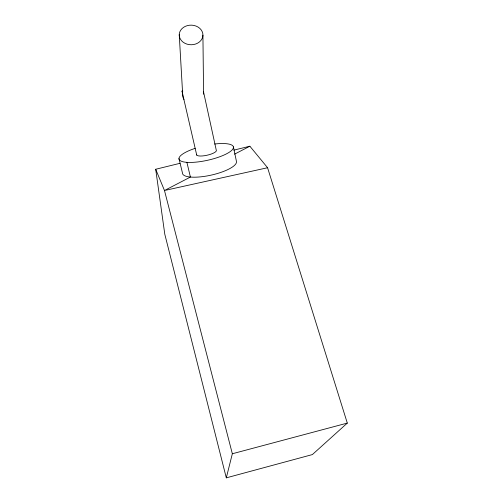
<?xml version="1.0" encoding="UTF-8"?>
<svg xmlns="http://www.w3.org/2000/svg" width="503" height="503" viewBox="0 0 503 503"><rect width="100%" height="100%" fill="white"/><g stroke="black" fill="none" stroke-linecap="round" stroke-linejoin="round"><path stroke-width="0.75" d="M233.914 150.12L249.865 146.216L267.577 167.732L347.303 423.092L312.376 454.58L226.306 477.85L232.336 453.756L164.481 190.505L155.697 169.26L179.999 163.312M234.543 154.163L249.865 146.216M232.336 453.756L347.303 423.092M267.577 167.732L164.481 190.505L190.404 177.062L186.909 162.343M226.306 477.85L164.789 234.184L155.697 169.26M178.974 158.552L182.451 172.95A27.64 7.853 -12.6 0 0 210.197 175.333A27.64 7.853 -12.6 0 0 236.448 161.432L233.423 146.901M182.061 91.515L196.711 155.062M203.539 91.879L216.246 150.07A10.135 2.697 -12.6 0 1 206.896 155.27A10.135 2.697 -12.6 0 1 196.642 154.358M179.238 34.613L182.482 91.018M182.57 92.583L182.708 94.935A10.45 8.941 0.6 0 0 183.972 99.449M202.923 35.185A11.846 9.809 0.9 0 1 184.978 43.327A11.846 9.809 0.9 0 1 185.337 26.345A11.846 9.809 0.9 0 1 202.923 35.185L203.589 94.18M214.624 144.015A27.879 7.419 -12.6 0 1 228.815 152.528A27.879 7.419 -12.6 0 1 185.337 162.186A27.879 7.419 -12.6 0 1 195.158 148.341M182.784 91.86A10.519 1.962 -12.6 0 1 182.702 90.345"/></g></svg>
